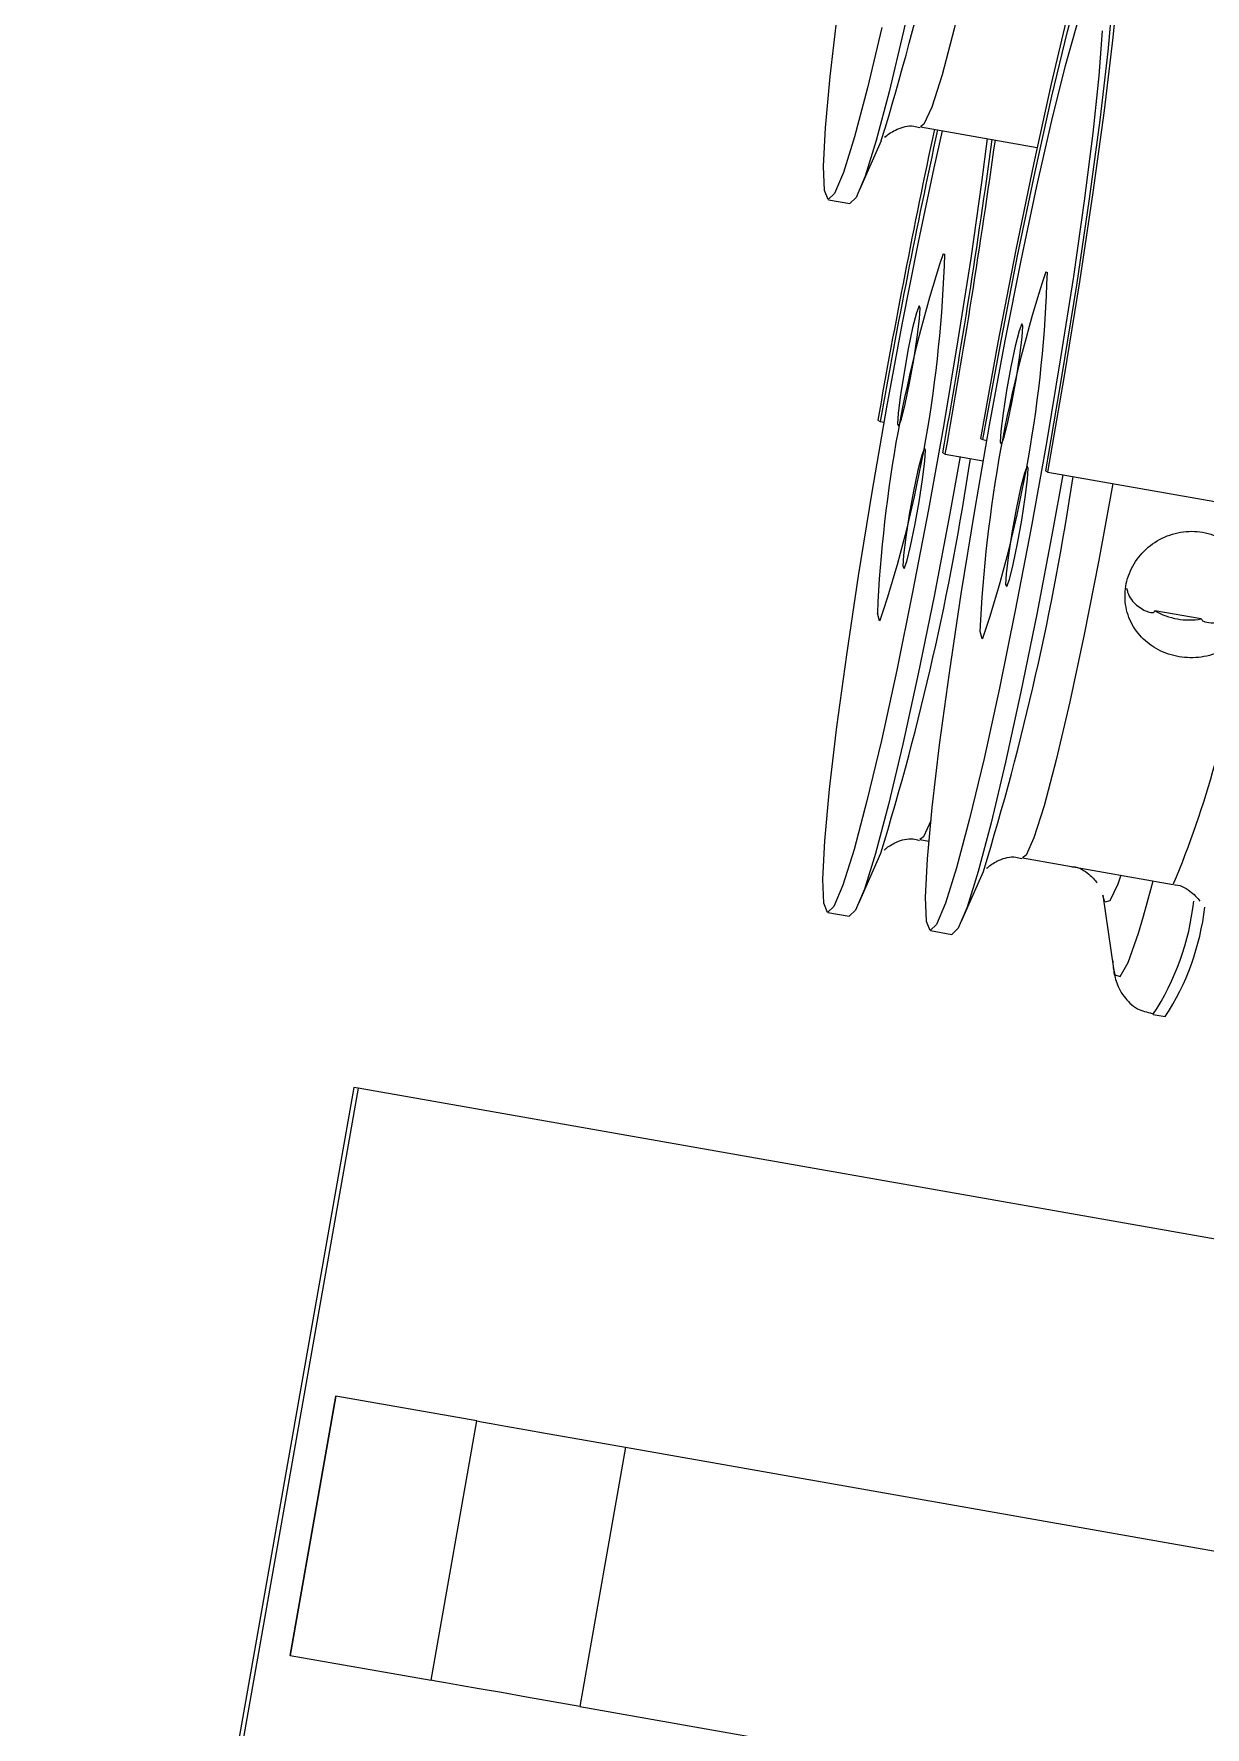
# Model space of a CAD drawing. Header units: millimetres. Extents: x 0 to 1189, y 0 to 841.
# Drawn here: x 921.53 to 926.87, y 561.44 to 569.16 of the extents above; entities that cross this region are included whole.
import ezdxf

# ---------------------------------------------------------------- set-up
doc = ezdxf.new("R2010")
doc.units = ezdxf.units.MM
doc.layers.get('0').update_dxf_attribs({"lineweight": 18})

msp = doc.modelspace()

# ---------------------------------------------------------------- linework, layer by layer
at = {"color": 7, "linetype": 'Continuous', "lineweight": 15}
for p, q in [((925.5755, 568.737), (926.1075, 568.6432)), ((925.2982, 568.4476), (925.3975, 568.6748)), ((925.1559, 568.4048), (925.2542, 568.3875)), ((925.3813, 567.3993), (925.3927, 567.3936)), ((925.3927, 567.3936), (925.4107, 567.3904)), ((925.8493, 567.3168), (925.8607, 567.3111)), ((925.8607, 567.3111), (925.8788, 567.3079)), ((925.6777, 567.2513), (925.6891, 567.2456)), ((925.6891, 567.2456), (925.8624, 567.2151)), ((926.1457, 567.1688), (926.1571, 567.1631)), ((926.1571, 567.1631), (926.9435, 567.0244)), ((926.8562, 566.4941), (926.6444, 566.5314)), ((925.5727, 565.4881), (925.6146, 565.4807)), ((925.2955, 565.1987), (925.3948, 565.4259)), ((926.0408, 565.4056), (926.7285, 565.2843)), ((925.7635, 565.1162), (925.8628, 565.3434)), ((926.4076, 565.2355), (926.4552, 564.9012)), ((925.1532, 565.1559), (925.2515, 565.1386)), ((925.6212, 565.0734), (925.7195, 565.056)), ((926.6363, 564.6913), (926.6912, 564.6816)), ((922.9922, 564.359), (921.5336, 556.0867)), ((923.0115, 564.3557), (921.5528, 556.0833)), ((923.0115, 564.3557), (922.9922, 564.359)), ((928.0274, 563.4712), (923.0115, 564.3557)), ((922.9096, 562.952), (922.7012, 561.7702)), ((922.9107, 562.9518), (922.7023, 561.7701)), ((922.9096, 562.952), (922.9107, 562.9518)), ((923.5539, 562.8384), (922.9107, 562.9518)), ((923.3455, 561.6566), (923.5539, 562.8384)), ((924.231, 562.719), (924.0226, 561.5372)), ((924.231, 562.719), (929.7955, 561.7378)), ((922.7023, 561.7701), (922.7012, 561.7702)), ((922.7023, 561.7701), (923.3455, 561.6566)), ((924.0226, 561.5372), (931.7931, 560.1671))]:
    msp.add_line(p, q, dxfattribs=at)
at = {"color": 8, "linetype": 'Continuous', "lineweight": 15}
for p, q in [((925.6795, 568.1586), (925.6865, 568.1561)), ((926.1475, 568.0761), (926.1545, 568.0735))]:
    msp.add_line(p, q, dxfattribs=at)
at = {"color": 7, "linetype": 'Continuous', "lineweight": 15}
for points in [[(925.76, 570.4825), (925.7131, 570.2238), (925.641, 569.8467), (925.5687, 569.4924), (925.4986, 569.1722), (925.4329, 568.8964), (925.3738, 568.6739), (925.3231, 568.5118), (925.2825, 568.4154), (925.2542, 568.3875)], [(926.1571, 567.1631), (926.2327, 567.6017), (926.302, 568.0303), (926.3631, 568.4375), (926.4144, 568.8119), (926.4545, 569.1435), (926.4823, 569.4231), (926.497, 569.6432), (926.4983, 569.7978), (926.4861, 569.8826), (926.4606, 569.8952), (926.4227, 569.8355), (926.3734, 569.705), (926.314, 569.5072), (926.2461, 569.2476), (926.1715, 568.9332), (926.0924, 568.5726), (926.0108, 568.1757), (925.9291, 567.7532), (925.8493, 567.3168)], [(925.8607, 567.3111), (925.9387, 567.7374), (926.0187, 568.1486), (926.0982, 568.5321), (926.1748, 568.8764), (926.2462, 569.171), (926.3102, 569.4069), (926.3649, 569.577), (926.4086, 569.676), (926.44, 569.7011), (926.4581, 569.6513), (926.4624, 569.5283), (926.4528, 569.3358), (926.4294, 569.0795), (926.3932, 568.7674), (926.345, 568.4089), (926.2865, 568.0148), (926.2194, 567.5973), (926.1457, 567.1688)], [(925.4003, 569.1895), (925.3346, 568.9138), (925.2755, 568.6912), (925.2248, 568.5292), (925.1842, 568.4327), (925.1549, 568.405), (925.1379, 568.447), (925.1338, 568.5572), (925.1427, 568.7321), (925.1643, 568.9662), (925.1979, 569.2518)], [(926.4045, 569.1745), (926.3892, 568.9691), (926.3615, 568.7082), (926.3223, 568.4001), (926.2728, 568.0547), (926.2147, 567.6832), (926.1497, 567.2973), (926.0801, 566.9097), (926.008, 566.5326), (925.9357, 566.1783), (925.8656, 565.8581), (925.8, 565.5823), (925.7408, 565.3598), (925.6901, 565.1978), (925.6495, 565.1013), (925.6202, 565.0736), (925.6033, 565.1155), (925.5992, 565.2258), (925.608, 565.4007), (925.6296, 565.6348), (925.6632, 565.9204), (925.7078, 566.2485), (925.7618, 566.6084), (925.8236, 566.9886), (925.8911, 567.3769), (925.9623, 567.7608), (926.0348, 568.128), (926.1062, 568.4666), (926.1744, 568.7658), (926.237, 569.016), (926.2922, 569.209)], [(925.8804, 568.6832), (925.8542, 568.4827), (925.8048, 568.1373), (925.7466, 567.7657), (925.6817, 567.3799), (925.6121, 566.9922), (925.5399, 566.6152), (925.4677, 566.2608), (925.3976, 565.9406), (925.3319, 565.6649), (925.2728, 565.4424), (925.2221, 565.2803), (925.1814, 565.1838), (925.1522, 565.1561), (925.1352, 565.1981), (925.1311, 565.3083), (925.14, 565.4832), (925.1616, 565.7173), (925.1952, 566.0029), (925.2397, 566.331), (925.2937, 566.6909), (925.3555, 567.0712), (925.4231, 567.4595), (925.4942, 567.8434), (925.5667, 568.2105), (925.6382, 568.5492), (925.6762, 568.7192)], [(925.5745, 567.911), (925.5695, 567.9208), (925.5574, 567.8889), (925.5401, 567.8201), (925.5202, 567.7248), (925.5008, 567.6177), (925.4847, 567.515), (925.4746, 567.4322), (925.4718, 567.3822), (925.4768, 567.3724), (925.4889, 567.4043), (925.5062, 567.4731), (925.526, 567.5684), (925.5455, 567.6755), (925.5615, 567.7783), (925.5717, 567.861), (925.5745, 567.911)], [(926.0426, 567.8285), (926.0375, 567.8383), (926.0254, 567.8064), (926.0081, 567.7375), (925.9883, 567.6423), (925.9688, 567.5352), (925.9528, 567.4324), (925.9426, 567.3497), (925.9398, 567.2996), (925.9448, 567.2898), (925.9569, 567.3218), (925.9742, 567.3906), (925.9941, 567.4858), (926.0135, 567.593), (926.0296, 567.6957), (926.0398, 567.7784), (926.0426, 567.8285)], [(925.7573, 567.2336), (925.7103, 566.9749), (925.6382, 566.5978), (925.566, 566.2435), (925.4959, 565.9233), (925.4302, 565.6475), (925.3711, 565.425), (925.3204, 565.263), (925.2797, 565.1665), (925.2515, 565.1386)], [(925.4959, 566.7339), (925.5009, 566.7241), (925.513, 566.7561), (925.5303, 566.8249), (925.5502, 566.9201), (925.5696, 567.0273), (925.5856, 567.13), (925.5958, 567.2127), (925.5986, 567.2628), (925.5936, 567.2726), (925.5815, 567.2407), (925.5642, 567.1718), (925.5443, 567.0766), (925.5249, 566.9694), (925.5089, 566.8667), (925.4987, 566.784), (925.4959, 566.7339)], [(925.9639, 566.6514), (925.969, 566.6416), (925.981, 566.6735), (925.9983, 566.7423), (926.0182, 566.8376), (926.0377, 566.9447), (926.0537, 567.0475), (926.0639, 567.1302), (926.0667, 567.1803), (926.0616, 567.1901), (926.0496, 567.1581), (926.0323, 567.0893), (926.0124, 566.9941), (925.993, 566.8869), (925.9769, 566.7842), (925.9667, 566.7015), (925.9639, 566.6514)], [(926.2254, 567.1511), (926.1784, 566.8924), (926.1063, 566.5153), (926.034, 566.161), (925.9639, 565.8408), (925.8983, 565.565), (925.8391, 565.3425), (925.7884, 565.1804), (925.7478, 565.084), (925.7195, 565.056)], [(926.4171, 565.2036), (926.415, 565.2071), (926.4076, 565.2355)], [(926.5925, 565.1394), (926.626, 565.2607), (926.6365, 565.3005)], [(923.5539, 562.8384), (923.5739, 562.8349), (923.6183, 562.827), (923.6853, 562.8152), (923.7718, 562.8), (923.8743, 562.7819), (923.9882, 562.7618), (924.1089, 562.7405), (924.231, 562.719)], [(924.0226, 561.5372), (923.9005, 561.5588), (923.7799, 561.5801), (923.6659, 561.6002), (923.5634, 561.6182), (923.4769, 561.6335), (923.41, 561.6453), (923.3655, 561.6531), (923.3455, 561.6566)]]:
    msp.add_lwpolyline(points, dxfattribs=at)
at = {"color": 8, "linetype": 'Continuous', "lineweight": 15}
for points in [[(925.9878, 570.4423), (925.9235, 570.0934), (925.8565, 569.7551), (925.7909, 569.4476), (925.7292, 569.1836), (925.6741, 568.9739), (925.6277, 568.8271), (925.5919, 568.7491), (925.5756, 568.737)], [(926.4531, 567.1109), (926.3888, 566.762), (926.3218, 566.4236), (926.2562, 566.1162), (926.1945, 565.8522), (926.1394, 565.6425), (926.093, 565.4957), (926.0572, 565.4177), (926.0409, 565.4055)], [(925.3929, 566.488), (925.3888, 566.4854), (925.3792, 566.5197)], [(925.8609, 566.4055), (925.8568, 566.4029), (925.8473, 566.4372)], [(925.6234, 565.5739), (925.5892, 565.5003), (925.5729, 565.4881)], [(926.49, 565.3264), (926.4753, 565.2851), (926.439, 565.2097), (926.4171, 565.2036)], [(926.4552, 564.9012), (926.4622, 564.8718), (926.486, 564.8644), (926.5221, 564.9285), (926.5693, 565.062), (926.5925, 565.1394)]]:
    msp.add_lwpolyline(points, dxfattribs=at)
at = {"color": 7, "linetype": 'Continuous', "lineweight": 15}
for centre, radius, start, end in [((913.6677, 572.285), 12.2727, 342.89275, 351.51614), ((962.2978, 560.9033), 37.4837, 167.95458, 170.02015), ((958.7142, 561.5427), 33.8313, 167.74616, 170.04099), ((891.6694, 573.3468), 34.5502, 349.83845, 352.23585), ((888.0532, 573.9778), 38.2333, 349.85835, 352.03015), ((931.508, 566.2439), 6.135, 161.8148, 177.4233), ((919.8407, 568.3252), 5.8482, 341.6912, 358.34285), ((931.9766, 566.1613), 6.1356, 161.81534, 177.42236), ((920.3087, 568.2427), 5.8482, 341.6912, 358.34285), ((913.6639, 569.0363), 12.2738, 342.89318, 351.51587), ((914.1342, 568.9533), 12.2715, 342.89238, 351.51668), ((926.8008, 566.799), 0.3099, 239.70141, 280.29809), ((925.7455, 565.3063), 1.1334, 326.55355, 353.61874)]:
    msp.add_arc(centre, radius, start, end, dxfattribs=at)
at = {"color": 8, "linetype": 'Continuous', "lineweight": 15}
for centre, radius, start, end in [((922.8528, 566.9308), 4.2108, 336.98208, 352.8669), ((925.6726, 565.329), 1.1553, 326.50022, 353.98842)]:
    msp.add_arc(centre, radius, start, end, dxfattribs=at)
at = {"color": 7, "linetype": 'Continuous', "lineweight": 15}
for points, knots in [([(925.4135, 568.6882), (925.4158, 568.6909), (925.4244, 568.7008), (925.4682, 568.7288), (925.5283, 568.7461), (925.5632, 568.7361), (925.5722, 568.7335)], [0, 0, 0, 0, 0.0232259, 0.0842068, 0.1505131, 0.1733474, 0.1733474, 0.1733474, 0.1733474]), ([(927.031, 566.4079), (927.0059, 566.3867), (926.9556, 566.3442), (926.8567, 566.3154), (926.7546, 566.3165), (926.6586, 566.3485), (926.5795, 566.4074), (926.5255, 566.4878), (926.503, 566.5821), (926.5149, 566.6794), (926.5593, 566.7687), (926.631, 566.8403), (926.723, 566.8858), (926.8249, 566.8987), (926.9246, 566.877), (927.0106, 566.8238), (927.0634, 566.7605), (927.0826, 566.7171), (927.0885, 566.7039)], [0, 0, 0, 0, 0.099742, 0.199498, 0.298842, 0.396956, 0.494991, 0.594203, 0.694031, 0.792961, 0.890892, 0.989246, 1.088792, 1.188488, 1.286996, 1.384856, 1.4836, 1.527181, 1.527181, 1.527181, 1.527181]), ([(926.5157, 566.6345), (926.5171, 566.6284), (926.5252, 566.5941), (926.5609, 566.5532), (926.6061, 566.5262), (926.6362, 566.5221), (926.6442, 566.5264), (926.6444, 566.5307), (926.6444, 566.5314)], [0, 0, 0, 0, 0.0128415, 0.0720296, 0.1327792, 0.1618739, 0.1831333, 0.187449, 0.187449, 0.187449, 0.187449]), ([(926.8562, 566.4941), (926.8585, 566.4903), (926.8643, 566.4806), (926.9135, 566.473), (926.9804, 566.4853), (927.0442, 566.5306), (927.0846, 566.5869), (927.0944, 566.632), (927.0989, 566.6525)], [0, 0, 0, 0, 0.0309155, 0.0789938, 0.1722625, 0.2409248, 0.2953384, 0.340403, 0.340403, 0.340403, 0.340403]), ([(925.4108, 565.4393), (925.4131, 565.4421), (925.4217, 565.4519), (925.4655, 565.4799), (925.5255, 565.4972), (925.5605, 565.4872), (925.5695, 565.4846)], [0, 0, 0, 0, 0.0232233, 0.0842036, 0.150512, 0.173346, 0.173346, 0.173346, 0.173346]), ([(925.8788, 565.3568), (925.8812, 565.3595), (925.8897, 565.3694), (925.9335, 565.3974), (925.9936, 565.4147), (926.0286, 565.4046), (926.0375, 565.4021)], [0, 0, 0, 0, 0.0232254, 0.0842068, 0.1505169, 0.1733511, 0.1733511, 0.1733511, 0.1733511]), ([(926.2659, 565.3647), (926.2676, 565.3647), (926.2968, 565.3646), (926.3455, 565.3333), (926.3706, 565.3038), (926.3817, 565.2907)], [0, 0, 0, 0, 0.004806, 0.0811061, 0.1414792, 0.1414792, 0.1414792, 0.1414792]), ([(926.7339, 565.2822), (926.7357, 565.2822), (926.7648, 565.2821), (926.8136, 565.2507), (926.8386, 565.2212), (926.8497, 565.2082)], [0, 0, 0, 0, 0.00481, 0.0811108, 0.1414856, 0.1414856, 0.1414856, 0.1414856]), ([(926.4519, 564.9407), (926.4527, 564.9283), (926.4547, 564.8969), (926.4636, 564.8502), (926.4922, 564.7813), (926.5551, 564.7148), (926.6086, 564.7015), (926.6316, 564.6958)], [0, 0, 0, 0, 0.0594749, 0.1509935, 0.2287067, 0.2871356, 0.3311525, 0.3311525, 0.3311525, 0.3311525])]:
    msp.add_open_spline(points, degree=3, knots=knots, dxfattribs=at)

doc.saveas('drawing.dxf')
